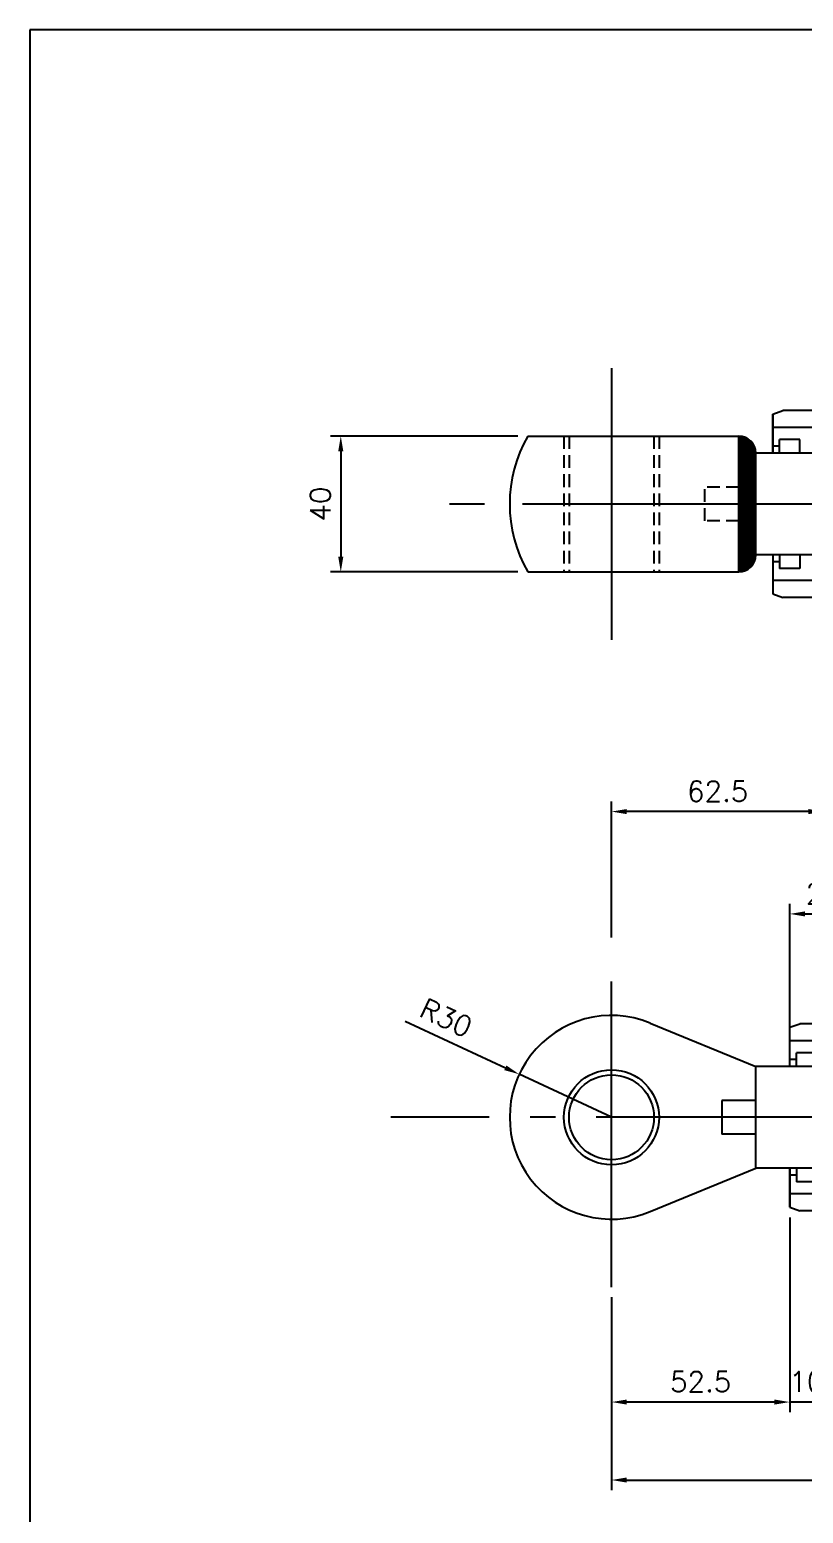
# Model space of a CAD drawing. Extents: x 2001 to 8872, y 8514 to 11880.
# Drawn here: x 5767.8 to 5995.7, y 8771.4 to 9208.4 of the extents above; entities that cross this region are included whole.
import ezdxf

# ---------------------------------------------------------------- set-up
doc = ezdxf.new("R2010")
doc.units = 0
doc.header["$LTSCALE"] = 15
doc.header["$MEASUREMENT"] = 0
for name, pattern in [('1CENTER', [8.1, 6, -0.8, 0.5, -0.8]), ('CENTER', [2, 1.25, -0.25, 0.25, -0.25]), ('HIDDEN', [0.375, 0.25, -0.125]), ('PHANTOM2', [31.75, 15.875, -3.175, 3.175, -3.175, 3.175, -3.175])]:
    doc.linetypes.add(name, pattern=pattern)
doc.layers.add('3', color=3, linetype='Continuous')
doc.layers.add('4', color=4, linetype='Continuous')
doc.styles.get("Standard").update_dxf_attribs({"font": 'txt.shx'})
doc.dimstyles.new('ISO-25', dxfattribs={"dimtxt": 2.5, "dimasz": 2.5, "dimexe": 1.25, "dimexo": 0.625, "dimtad": 1, "dimtoh": 1, "dimdsep": 46, "dimtxsty": 'Standard', "dimcen": 2.5, "dimclrt": 6, "dimadec": 0, "dimazin": 0, "dimtfac": 1, "dimtmove": 0, "dimatfit": 3, "dimfxl": 1, "dimarcsym": 0})

# ---------------------------------------------------------------- blocks, each defined once
blk = doc.blocks.new('sdsddssdsd')
for p, q in [((2102.57, 2273.27), (2104.57, 2275.27)), ((2102.57, 2273.27), (2102.57, 2243.27)), ((2104.57, 2275.27), (2110.07, 2275.27)), ((2110.07, 2275.27), (2110.07, 2270.77)), ((2120.07, 2275.77), (2130.57, 2275.77)), ((2120.07, 2275.77), (2120.07, 2270.77)), ((2130.57, 2275.77), (2132.57, 2273.77)), ((2132.57, 2273.77), (2132.57, 2270.77)), ((2110.07, 2270.77), (2120.07, 2270.77)), ((2132.57, 2270.77), (2417.13, 2270.77)), ((2410.07, 2270.77), (2417.13, 2270.77)), ((2420.07, 2269.77), (2417.13, 2270.77)), ((2420.07, 2258.27), (2420.07, 2269.77)), ((2420.07, 2258.27), (2420.07, 2269.77)), ((2392.57, 2265.77), (2420.07, 2265.77)), ((2392.57, 2258.27), (2392.57, 2265.77)), ((2112.57, 2263.27), (2112.57, 2223.27)), ((2112.57, 2263.27), (2392.57, 2263.27)), ((2412.07, 2262.27), (2418.07, 2262.27)), ((2412.07, 2258.27), (2412.07, 2262.27)), ((2418.07, 2258.27), (2418.07, 2262.27)), ((2418.07, 2260.27), (2420.07, 2260.27)), ((2102.57, 2258.27), (2112.57, 2258.27)), ((2412.07, 2258.27), (2392.57, 2258.27)), ((2102.57, 2243.27), (2102.57, 2213.27)), ((2112.57, 2225.77), (2112.57, 2233.27)), ((2102.57, 2228.27), (2112.57, 2228.27)), ((2412.07, 2228.27), (2392.57, 2228.27)), ((2392.57, 2228.27), (2392.57, 2220.77)), ((2412.07, 2228.27), (2412.07, 2224.27)), ((2412.07, 2224.27), (2418.07, 2224.27)), ((2418.07, 2228.27), (2418.07, 2224.27)), ((2418.07, 2226.27), (2420.07, 2226.27)), ((2420.07, 2216.77), (2420.07, 2228.27)), ((2420.07, 2228.27), (2420.07, 2216.77)), ((2112.57, 2223.27), (2392.57, 2223.27)), ((2392.57, 2223.27), (2392.57, 2220.77)), ((2392.57, 2220.77), (2420.07, 2220.77)), ((2110.07, 2215.77), (2110.07, 2211.27)), ((2110.07, 2215.77), (2120.07, 2215.77)), ((2120.07, 2215.77), (2120.07, 2210.77)), ((2132.57, 2215.77), (2410.07, 2215.77)), ((2132.57, 2213.27), (2132.57, 2215.77)), ((2132.57, 2212.77), (2132.57, 2215.77)), ((2410.07, 2215.77), (2417.13, 2215.77)), ((2420.07, 2216.77), (2417.13, 2215.77)), ((2102.57, 2213.27), (2104.57, 2211.27)), ((2104.57, 2211.27), (2110.07, 2211.27)), ((2130.57, 2210.77), (2132.57, 2212.77)), ((2120.07, 2210.77), (2130.57, 2210.77))]:
    blk.add_line(p, q)
blk = doc.blocks.new('*D425')
at = {"layer": '4', "color": 4, "linetype": 'PHANTOM2', "lineweight": -2, "transparency": 16777216}
for p, q in [((5939.22, 8835.08), (5939.22, 8778.25)), ((6354.22, 8835.08), (6354.22, 8778.25)), ((5943.72, 8781.25), (6349.72, 8781.25))]:
    blk.add_line(p, q, dxfattribs=at)
at = {"layer": '4', "color": 4, "linetype": 'PHANTOM2', "transparency": 16777216}
for points in [[(5943.72, 8782), (5943.72, 8780.5), (5939.22, 8781.25)], [(6349.72, 8782), (6349.72, 8780.5), (6354.22, 8781.25)]]:
    blk.add_solid(points, dxfattribs=at)
at = {"layer": 'Defpoints', "color": 0, "linetype": 'PHANTOM2', "transparency": 16777216}
for p in [(5939.22, 8838.08), (6354.22, 8838.08), (6354.22, 8781.25)]:
    blk.add_point(p, dxfattribs=at)
at = {"layer": '4', "color": 7, "linetype": 'PHANTOM2', "transparency": 16777216, "insert": (6146.72, 8787.25), "char_height": 6, "attachment_point": 5}
blk.add_mtext('415', dxfattribs=at)
blk = doc.blocks.new('*D426')
at = {"layer": '4', "color": 4, "linetype": 'PHANTOM2', "lineweight": -2, "transparency": 16777216}
for p, q in [((5878.46, 8916.41), (5907.95, 8902.66)), ((5939.22, 8888.08), (5912.03, 8900.76))]:
    blk.add_line(p, q, dxfattribs=at)
at = {"layer": '4', "color": 4, "linetype": 'PHANTOM2', "transparency": 16777216}
blk.add_solid([(5908.27, 8903.34), (5907.63, 8901.98), (5912.03, 8900.76)], dxfattribs=at)
at = {"layer": 'Defpoints', "color": 0, "linetype": 'PHANTOM2', "transparency": 16777216}
for p in [(5912.03, 8900.76), (5939.22, 8888.08)]:
    blk.add_point(p, dxfattribs=at)
at = {"layer": '4', "color": 7, "linetype": 'PHANTOM2', "transparency": 16777216, "insert": (5890.51, 8917.41), "char_height": 6, "attachment_point": 5, "rotation": 335.0033}
blk.add_mtext('R30', dxfattribs=at)
blk = doc.blocks.new('*D429')
at = {"layer": '4', "color": 4, "linetype": 'PHANTOM2', "lineweight": -2, "transparency": 16777216}
for p, q in [((5911.58, 9088.72), (5856.46, 9088.72)), ((5859.46, 9084.22), (5859.46, 9053.22)), ((5911.58, 9048.72), (5856.46, 9048.72))]:
    blk.add_line(p, q, dxfattribs=at)
at = {"layer": '4', "color": 4, "linetype": 'PHANTOM2', "transparency": 16777216}
for points in [[(5858.71, 9084.22), (5860.21, 9084.22), (5859.46, 9088.72)], [(5858.71, 9053.22), (5860.21, 9053.22), (5859.46, 9048.72)]]:
    blk.add_solid(points, dxfattribs=at)
at = {"layer": 'Defpoints', "color": 0, "linetype": 'PHANTOM2', "transparency": 16777216}
for p in [(5914.58, 9088.72), (5859.46, 9048.72), (5914.58, 9048.72)]:
    blk.add_point(p, dxfattribs=at)
at = {"layer": '4', "color": 7, "linetype": 'PHANTOM2', "transparency": 16777216, "insert": (5853.46, 9068.72), "char_height": 6, "attachment_point": 5, "rotation": 90}
blk.add_mtext('40', dxfattribs=at)
blk = doc.blocks.new('*D435')
at = {"layer": '4', "color": 4, "linetype": 'PHANTOM2', "lineweight": -2, "transparency": 16777216}
for p, q in [((5991.72, 8858.58), (5991.72, 8801.22)), ((6001.72, 8845.08), (6001.72, 8801.22)), ((5987.22, 8804.22), (5982.72, 8804.22)), ((6001.72, 8804.22), (5991.72, 8804.22)), ((6006.22, 8804.22), (6010.72, 8804.22))]:
    blk.add_line(p, q, dxfattribs=at)
at = {"layer": '4', "color": 4, "linetype": 'PHANTOM2', "transparency": 16777216}
for points in [[(5987.22, 8804.97), (5987.22, 8803.47), (5991.72, 8804.22)], [(6006.22, 8804.97), (6006.22, 8803.47), (6001.72, 8804.22)]]:
    blk.add_solid(points, dxfattribs=at)
at = {"layer": 'Defpoints', "color": 0, "linetype": 'PHANTOM2', "transparency": 16777216}
for p in [(5991.72, 8861.58), (6001.72, 8848.08), (5991.72, 8804.22)]:
    blk.add_point(p, dxfattribs=at)
at = {"layer": '4', "color": 7, "linetype": 'PHANTOM2', "transparency": 16777216, "insert": (5996.72, 8810.22), "char_height": 6, "attachment_point": 5}
blk.add_mtext('10', dxfattribs=at)
blk = doc.blocks.new('*D436')
at = {"layer": '4', "color": 4, "linetype": 'PHANTOM2', "lineweight": -2, "transparency": 16777216}
for p, q in [((5991.72, 8913.58), (5991.72, 8950.99)), ((6019.22, 8913.58), (6019.22, 8950.99)), ((5996.22, 8947.99), (6014.72, 8947.99))]:
    blk.add_line(p, q, dxfattribs=at)
at = {"layer": '4', "color": 4, "linetype": 'PHANTOM2', "transparency": 16777216}
for points in [[(5996.22, 8948.74), (5996.22, 8947.24), (5991.72, 8947.99)], [(6014.72, 8948.74), (6014.72, 8947.24), (6019.22, 8947.99)]]:
    blk.add_solid(points, dxfattribs=at)
at = {"layer": 'Defpoints', "color": 0, "linetype": 'PHANTOM2', "transparency": 16777216}
for p in [(6019.22, 8947.99), (5991.72, 8910.58), (6019.22, 8910.58)]:
    blk.add_point(p, dxfattribs=at)
at = {"layer": '4', "color": 7, "linetype": 'PHANTOM2', "transparency": 16777216, "insert": (6005.47, 8953.99), "char_height": 6, "attachment_point": 5}
blk.add_mtext('27.5', dxfattribs=at)
blk = doc.blocks.new('*D440')
at = {"layer": '4', "color": 4, "linetype": 'PHANTOM2', "lineweight": -2, "transparency": 16777216}
for p, q in [((5991.72, 8858.58), (5991.72, 8801.22)), ((5939.22, 8835.08), (5939.22, 8801.22)), ((5987.22, 8804.22), (5943.72, 8804.22))]:
    blk.add_line(p, q, dxfattribs=at)
at = {"layer": '4', "color": 4, "linetype": 'PHANTOM2', "transparency": 16777216}
for points in [[(5943.72, 8804.97), (5943.72, 8803.47), (5939.22, 8804.22)], [(5987.22, 8804.97), (5987.22, 8803.47), (5991.72, 8804.22)]]:
    blk.add_solid(points, dxfattribs=at)
at = {"layer": 'Defpoints', "color": 0, "linetype": 'PHANTOM2', "transparency": 16777216}
for p in [(5991.72, 8861.58), (5939.22, 8838.08), (5939.22, 8804.22)]:
    blk.add_point(p, dxfattribs=at)
at = {"layer": '4', "color": 7, "linetype": 'PHANTOM2', "transparency": 16777216, "insert": (5965.47, 8810.22), "char_height": 6, "attachment_point": 5}
blk.add_mtext('52.5', dxfattribs=at)
blk = doc.blocks.new('*D441')
at = {"layer": '4', "color": 4, "linetype": 'PHANTOM2', "lineweight": -2, "transparency": 16777216}
for p, q in [((5939.22, 8941.08), (5939.22, 8981.13)), ((6001.72, 8931.08), (6001.72, 8981.13)), ((5997.22, 8978.13), (5943.72, 8978.13))]:
    blk.add_line(p, q, dxfattribs=at)
at = {"layer": '4', "color": 4, "linetype": 'PHANTOM2', "transparency": 16777216}
for points in [[(5943.72, 8978.88), (5943.72, 8977.38), (5939.22, 8978.13)], [(5997.22, 8978.88), (5997.22, 8977.38), (6001.72, 8978.13)]]:
    blk.add_solid(points, dxfattribs=at)
at = {"layer": 'Defpoints', "color": 0, "linetype": 'PHANTOM2', "transparency": 16777216}
for p in [(5939.22, 8978.13), (5939.22, 8938.08), (6001.72, 8928.08)]:
    blk.add_point(p, dxfattribs=at)
at = {"layer": '4', "color": 7, "linetype": 'PHANTOM2', "transparency": 16777216, "insert": (5970.47, 8984.13), "char_height": 6, "attachment_point": 5}
blk.add_mtext('62.5', dxfattribs=at)

msp = doc.modelspace()

# ---------------------------------------------------------------- hatches: boundary and pattern name
at = {"layer": '3'}
h = msp.add_hatch(dxfattribs=at)
h.set_pattern_fill('ANSI31', color=256, angle=180)
h.set_pattern_definition([(225, (8406.7902, 11311.98321), (0.0883883476, -0.0883883476), [])])
h.paths.add_polyline_path([(5976.71691, 9048.71574, 0.414213562), (5981.71691, 9053.71574), (5976.71691, 9053.71574)])
h.paths.add_polyline_path([(5976.71691, 9053.71574), (5981.71691, 9053.71574), (5981.71691, 9083.71574), (5976.71691, 9083.71574)])
h.paths.add_polyline_path([(5976.71691, 9083.71574), (5981.71691, 9083.71574, 0.414213562), (5976.71691, 9088.71574)])

# ---------------------------------------------------------------- linework, layer by layer
at = {"color": 6}
for p, q in [((5767.81943, 9208.41861), (5767.81943, 8528.01861)), ((6730.09943, 9208.41861), (5767.81943, 9208.41861))]:
    msp.add_line(p, q, dxfattribs=at)
at = {"color": 1, "linetype": '1CENTER'}
for p, q in [((5939.21691, 9108.71574), (5939.21691, 9028.71574)), ((6387.77982, 9068.71574), (5891.46185, 9068.71574)), ((5939.21691, 8838.08337), (5939.21691, 8938.08337)), ((6389.21691, 8888.08337), (5874.20532, 8888.08337))]:
    msp.add_line(p, q, dxfattribs=at)
at = {"color": 2, "linetype": 'HIDDEN', "true_color": 0xf1eb1f}
for p, q in [((5925.21691, 9088.71574), (5925.21691, 9048.71574)), ((5926.71691, 9088.71574), (5926.71691, 9048.71574)), ((5951.71691, 9088.71574), (5951.71691, 9048.71574)), ((5953.21691, 9088.71574), (5953.21691, 9048.71574)), ((5976.71691, 9073.71574), (5966.71691, 9073.71574)), ((5966.71691, 9063.71574), (5966.71691, 9073.71574)), ((5976.71691, 9063.71574), (5966.71691, 9063.71574))]:
    msp.add_line(p, q, dxfattribs=at)
at = {"color": 1, "linetype": 'CENTER'}
for p, q in [((5939.21691, 9068.71574), (5909.21691, 9068.71574)), ((5939.21691, 9068.71574), (5914.21691, 9068.71574)), ((6354.21691, 8888.08337), (5963.9241, 8888.08337))]:
    msp.add_line(p, q, dxfattribs=at)
msp.add_line((6269.21691, 8873.08337), (5981.71691, 8873.08337))
msp.add_arc((5976.71691, 9053.71574), 5, 270, 0)
at = {"layer": '3'}
for p, q in [((5986.71691, 9095.21574), (5989.66218, 9096.21574)), ((5986.71691, 9095.21574), (5986.71691, 9083.71574)), ((5986.71691, 9083.71574), (5986.71691, 9095.21574)), ((6274.21691, 9096.21574), (5989.66218, 9096.21574)), ((6014.21691, 9091.21574), (5986.71691, 9091.21574)), ((5914.5759, 9088.71574), (5976.71691, 9088.71574)), ((5976.71691, 9088.71574), (5976.71691, 9048.71574)), ((5976.71691, 9088.71574), (5976.71691, 9048.71574)), ((5976.71691, 9048.71574), (5976.71691, 9088.71574)), ((5988.71691, 9085.71574), (5986.71691, 9085.71574)), ((5994.71691, 9087.71574), (5988.71691, 9087.71574)), ((5988.71691, 9083.71574), (5988.71691, 9087.71574)), ((5994.71691, 9083.71574), (5994.71691, 9087.71574)), ((6264.21691, 9083.71574), (5976.71691, 9083.71574)), ((5976.71691, 9083.71574), (5976.71691, 9053.71574)), ((5976.71691, 9083.71574), (5976.71691, 9053.71574)), ((5981.71691, 9053.71574), (5981.71691, 9083.71574)), ((6264.21691, 9053.71574), (5976.71691, 9053.71574)), ((5986.71691, 9053.71574), (5986.71691, 9042.21574)), ((5986.71691, 9053.71574), (5986.71691, 9042.21574)), ((5988.71691, 9051.71574), (5986.71691, 9051.71574)), ((5988.71691, 9053.71574), (5988.71691, 9049.71574)), ((5994.71691, 9049.71574), (5988.71691, 9049.71574)), ((5994.71691, 9053.71574), (5994.71691, 9049.71574)), ((5914.5759, 9048.71574), (5976.71691, 9048.71574)), ((6014.21691, 9046.21574), (5986.71691, 9046.21574)), ((5986.71691, 9042.21574), (5989.66218, 9041.21574)), ((6274.21691, 9041.21574), (5989.66218, 9041.21574)), ((5950.59645, 8915.84136), (5981.71691, 8903.08337)), ((5991.71691, 8903.08337), (5981.71691, 8903.08337)), ((6269.21691, 8903.08337), (5981.71691, 8903.08337)), ((5991.71691, 8903.08337), (5981.71691, 8903.08337)), ((5981.71691, 8873.08337), (5981.71691, 8903.08337)), ((5981.71691, 8893.08337), (5971.71691, 8893.08337)), ((5971.71691, 8893.08337), (5971.71691, 8883.08337)), ((5981.71691, 8883.08337), (5971.71691, 8883.08337)), ((5950.59645, 8860.32537), (5981.71691, 8873.08337)), ((6248.67106, 8873.08337), (5981.71691, 8873.08337))]:
    msp.add_line(p, q, dxfattribs=at)
for radius in [14, 14, 12.5, 12.5]:
    msp.add_circle((5939.21691, 8888.08337), radius, dxfattribs=at)
for centre, radius, start, end in [((5949.21691, 9068.71574), 40, 150, 210), ((5976.71691, 9083.71574), 5, 0, 90), ((5939.21691, 8888.08337), 30, 67.7085736, 292.2914264)]:
    msp.add_arc(centre, radius, start, end, dxfattribs=at)

# ---------------------------------------------------------------- block references
at = {"layer": '3', "xscale": -1}
msp.add_blockref('sdsddssdsd', (8411.7902, 6644.81589), dxfattribs=at)

# ---------------------------------------------------------------- dimensions: what is measured, and where the dimension line sits
at = {"layer": '4', "color": 6, "linetype": 'PHANTOM2'}
dim = msp.add_linear_dim(base=(5859.46474, 9048.71574), p1=(5914.5759, 9088.71574), p2=(5914.5759, 9048.71574), angle=90, dimstyle='ISO-25', override={"dimscale": 1.5, "dimtxt": 4, "dimasz": 3, "dimexe": 2, "dimexo": 2, "dimgap": 2, "dimtoh": 0, "dimcen": 0, "dimclrd": 4, "dimclre": 4, "dimclrt": 7, "dimfxl": 0.5}, dxfattribs=at)
dim.commit()
dim.dimension.update_dxf_attribs({"geometry": '*D429', "text_midpoint": (5853.46474, 9068.71574)})
for base, p1, p2, picture, middle in [((5939.21691, 8978.13377), (6001.71691, 8928.08337), (5939.21691, 8938.08337), '*D441', (5970.46691, 8984.13377)), ((6019.21691, 8947.98682), (5991.71691, 8910.58337), (6019.21691, 8910.58337), '*D436', (6005.46691, 8953.98682)), ((5939.21691, 8804.22106), (5991.71691, 8861.58337), (5939.21691, 8838.08337), '*D440', (5965.46691, 8810.22106)), ((6354.21691, 8781.25276), (5939.21691, 8838.08337), (6354.21691, 8838.08337), '*D425', (6146.71691, 8787.25276))]:
    dim = msp.add_linear_dim(base=base, p1=p1, p2=p2, dimstyle='ISO-25', override={"dimscale": 1.5, "dimtxt": 4, "dimasz": 3, "dimexe": 2, "dimexo": 2, "dimgap": 2, "dimtoh": 0, "dimcen": 0, "dimclrd": 4, "dimclre": 4, "dimclrt": 7, "dimfxl": 0.5}, dxfattribs=at)
    dim.commit()
    dim.dimension.update_dxf_attribs({"geometry": picture, "text_midpoint": middle})
dim = msp.add_radius_dim(center=(5939.21691, 8888.08337), mpoint=(5912.02695, 8900.76035), dimstyle='ISO-25', override={"dimscale": 1.5, "dimtxt": 4, "dimasz": 3, "dimexe": 2, "dimexo": 2, "dimgap": 2, "dimtoh": 0, "dimcen": 0, "dimclrd": 4, "dimclre": 4, "dimclrt": 7, "dimfxl": 0.5}, dxfattribs=at)
dim.commit()
dim.dimension.update_dxf_attribs({"geometry": '*D426', "text_midpoint": (5887.97959, 8911.97213), "dimtype": 164})
dim = msp.add_linear_dim(base=(5991.71691, 8804.22106), p1=(6001.71691, 8848.08337), p2=(5991.71691, 8861.58337), dimstyle='ISO-25', override={"dimscale": 1.5, "dimtxt": 4, "dimasz": 3, "dimexe": 2, "dimexo": 2, "dimgap": 2, "dimtoh": 0, "dimcen": 0, "dimclrd": 4, "dimclre": 4, "dimclrt": 7, "dimfxl": 0.5}, dxfattribs=at)
dim.commit()
dim.dimension.update_dxf_attribs({"geometry": '*D435', "text_midpoint": (5996.71691, 8804.22106), "dimtype": 160})

doc.saveas('drawing.dxf')
